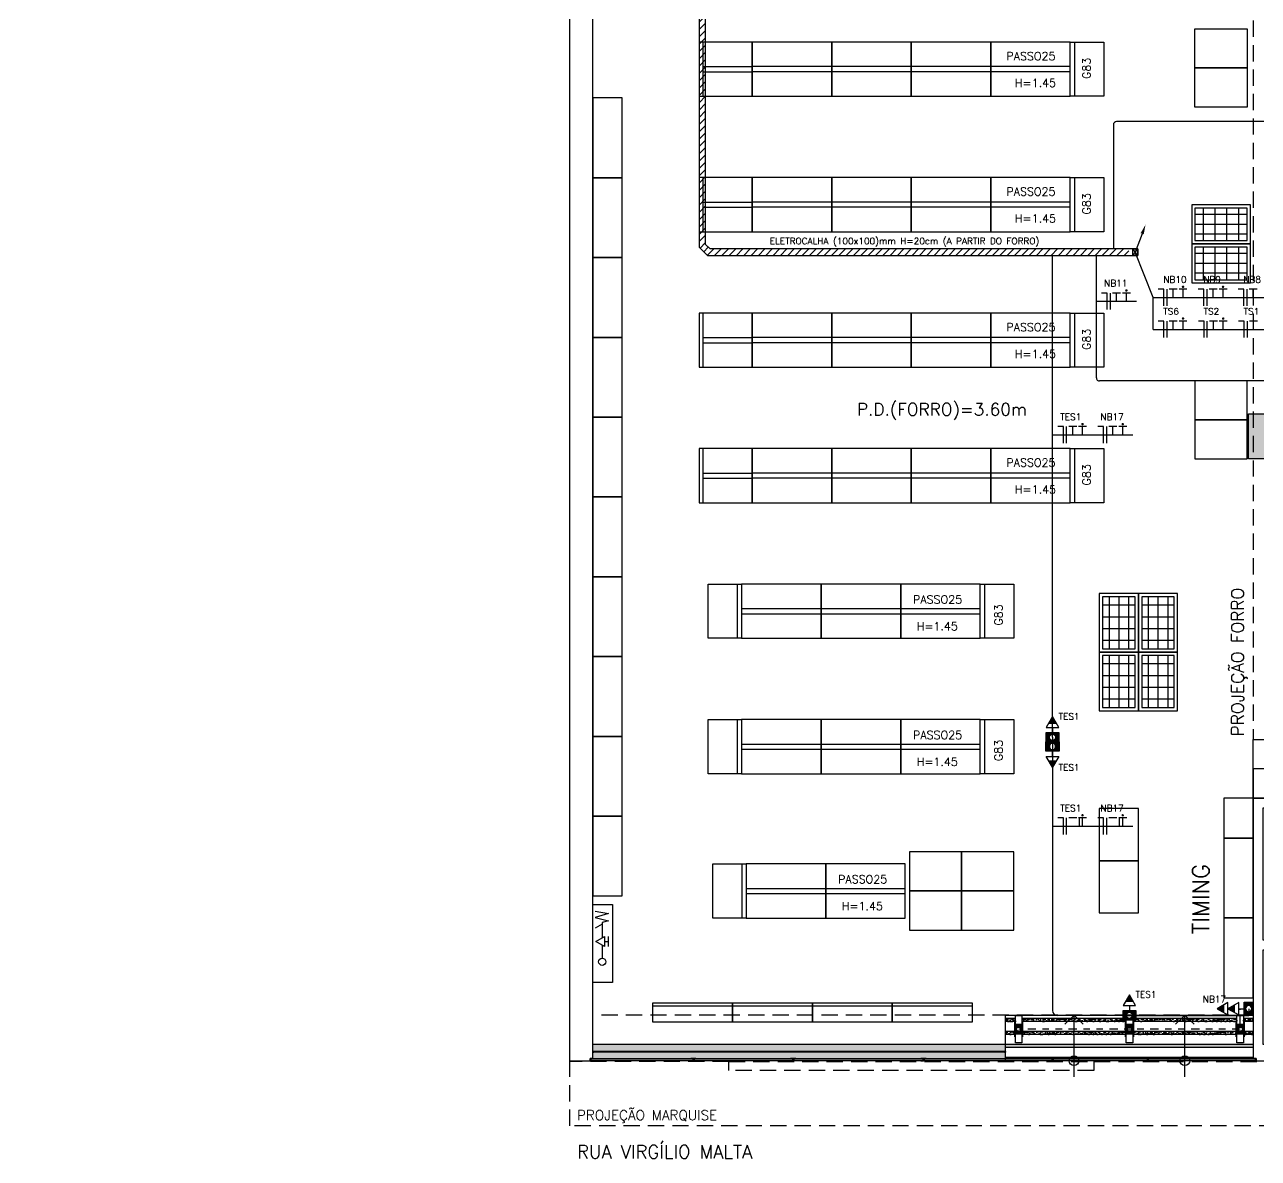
# Model space of a CAD drawing. Header units: metres. Extents: x -367 to 368, y -238 to 223.
# Drawn here: x 235.65 to 254.58, y 176.45 to 193.85 of the extents above; entities that cross this region are included whole.
import ezdxf
from ezdxf.enums import TextEntityAlignment as Align

# ---------------------------------------------------------------- set-up
doc = ezdxf.new("R2010")
doc.units = ezdxf.units.M
doc.linetypes.add('DIVIDE', pattern=[31.75, 12.7, -6.35, 0, -6.35, 0, -6.35])
doc.linetypes.add('LA_BAU_BASES GERAIS_R00$0$LA_BAU_FACHADAS_R01$0$DASHED2', pattern=[0.375, 0.25, -0.125])
for name, color, linetype in [('A-CALHA', 160, 'Continuous'), ('ELE-ELÉTRICA', 160, 'Continuous'), ('ELE-INDICAÇÕES', 10, 'Continuous'), ('ELE-INSTALAÇÕES', 160, 'Continuous'), ('ELE-TOMADAS', 10, 'Continuous'), ('ELE-VARIADOS', 10, 'Continuous'), ('ELETRICA', 160, 'Continuous'), ('LA_BAU_BASES GERAIS_R00$0$ARQ-IND-DES', 2, 'Continuous'), ('LA_BAU_BASES GERAIS_R00$0$ARQ-TXT', 7, 'Continuous'), ('LA_BAU_BASES GERAIS_R00$0$base', 253, 'Continuous')]:
    doc.layers.add(name, color=color, linetype=linetype)
doc.styles.add('LA_BAU_BASES GERAIS_R00$0$LA_BAU_MERC_R01$0$R40-125-RS', font='romans.shx', dxfattribs={"height": 0.1248})
doc.styles.add('LA_BAU_BASES GERAIS_R00$0$LA_BAU_MERC_R01$0$R80-125-RS', font='romans.shx', dxfattribs={"height": 0.25375})
doc.styles.add('LA_BAU_BASES GERAIS_R00$0$LA_BAU_MERC_R01$0$RS80', font='ROMANS', dxfattribs={"height": 0.18})
doc.styles.add('LA_BAU_BASES GERAIS_R00$0$R60-100-RS', font='romans.shx', dxfattribs={"height": 0.152})
doc.styles.add('LA_BAU_BASES GERAIS_R00$0$R60-125-RS', font='romans.shx', dxfattribs={"height": 0.19})
doc.styles.add('LA_BAU_BASES GERAIS_R00$0$R80-100-RS', font='romans.shx', dxfattribs={"height": 0.203})
doc.styles.get("Standard").update_dxf_attribs({"font": 'romans.shx'})

# ---------------------------------------------------------------- blocks, each defined once
blk = doc.blocks.new('*U61')
at = {"layer": 'LA_BAU_BASES GERAIS_R00$0$ARQ-IND-DES'}
for points in [[(-0.25, 0), (0.7, 0)], [(0.559, -0.141), (0.7, 0), (0.559, 0.141)]]:
    blk.add_lwpolyline(points, dxfattribs=at)
blk.add_circle((0, 0), 0.075, dxfattribs=at)
at = {"layer": 'LA_BAU_BASES GERAIS_R00$0$ARQ-TXT', "style": 'LA_BAU_BASES GERAIS_R00$0$R60-100-RS'}
blk.add_attdef('INCL', text='', height=0.152, dxfattribs=at).set_placement((0.225, 0), align=Align.BOTTOM_CENTER)
blk = doc.blocks.new('LA_BAU_BASES GERAIS_R00$0$LA_BAU_ALVENARIA TÉRREO_R01$0$PIL')
blk.add_lwpolyline([(-0.5, 0.5), (0.5, 0.5), (0.5, -0.5), (-0.5, -0.5)], close=True)
blk = doc.blocks.new('LA_BAU_BASES GERAIS_R00$0$LA_BAU_ALVENARIA TÉRREO_R01$0$mainel')
for p, q in [((244.802, 177.711), (244.762, 177.711)), ((244.762, 177.711), (244.762, 177.709)), ((244.762, 177.709), (244.842, 177.709)), ((244.762, 177.709), (244.762, 177.709)), ((244.762, 177.709), (244.8, 177.709)), ((244.842, 177.679), (244.762, 177.679)), ((244.8, 177.679), (244.762, 177.679)), ((244.762, 177.679), (244.762, 177.677)), ((244.762, 177.677), (244.802, 177.677)), ((244.8, 177.709), (244.8, 177.679)), ((244.802, 177.677), (244.802, 177.711)), ((244.802, 177.711), (244.842, 177.711)), ((244.802, 177.677), (244.802, 177.709)), ((244.842, 177.677), (244.802, 177.677)), ((244.804, 177.709), (244.804, 177.679)), ((244.842, 177.709), (244.804, 177.709)), ((244.804, 177.679), (244.842, 177.679)), ((244.842, 177.711), (244.842, 177.709)), ((244.842, 177.679), (244.842, 177.677))]:
    blk.add_line(p, q)
blk = doc.blocks.new('LA_BAU_BASES GERAIS_R00$0$LA_BAU_ALVENARIA TÉRREO_R01')
at = {"layer": 'LA_BAU_BASES GERAIS_R00$0$base'}
h = blk.add_hatch(color=256, dxfattribs=at)
h.dxf.hatch_style = 1
h.paths.add_polyline_path([(254.755, 187.878), (254.425, 187.878), (254.425, 187.188), (254.755, 187.188)])
at = {"layer": 'LA_BAU_BASES GERAIS_R00$0$base', "linetype": 'Continuous'}
h = blk.add_hatch(dxfattribs=at)
h.set_pattern_fill('AR-SAND', color=256, scale=0.001)
h.paths.add_polyline_path([(250.7, 178.6), (250.85, 178.6), (250.85, 178.55), (250.7, 178.55)])
h = blk.add_hatch(dxfattribs=at)
h.set_pattern_fill('AR-SAND', color=256, scale=0.001)
h.paths.add_polyline_path([(252.55, 178.55), (250.95, 178.55), (250.95, 178.6), (252.55, 178.6)])
h = blk.add_hatch(dxfattribs=at)
h.set_pattern_fill('AR-SAND', color=256, scale=0.001)
h.paths.add_polyline_path([(254.25, 178.55), (252.65, 178.55), (252.65, 178.6), (254.25, 178.6)])
h = blk.add_hatch(dxfattribs=at)
h.set_pattern_fill('AR-SAND', color=256, scale=0.001)
h.paths.add_polyline_path([(254.35, 178.6), (254.5, 178.6), (254.5, 178.55), (254.35, 178.55)])
h = blk.add_hatch(dxfattribs=at)
h.set_pattern_fill('AR-SAND', color=256, scale=0.001)
h.paths.add_polyline_path([(250.7, 178.4), (250.84, 178.4), (250.84, 178.35), (250.7, 178.35)])
h = blk.add_hatch(dxfattribs=at)
h.set_pattern_fill('AR-SAND', color=256, scale=0.001)
h.paths.add_polyline_path([(250.96, 178.4), (252.54, 178.4), (252.54, 178.35), (250.96, 178.35)])
h = blk.add_hatch(dxfattribs=at)
h.set_pattern_fill('AR-SAND', color=256, scale=0.001)
h.paths.add_polyline_path([(252.66, 178.4), (254.24, 178.4), (254.24, 178.35), (252.66, 178.35)])
h = blk.add_hatch(dxfattribs=at)
h.set_pattern_fill('AR-SAND', color=256, scale=0.001)
h.paths.add_polyline_path([(254.36, 178.4), (254.5, 178.4), (254.5, 178.35), (254.36, 178.35)])
h = blk.add_hatch(dxfattribs=at)
h.set_pattern_fill('AR-SAND', color=256, scale=0.001)
h.paths.add_polyline_path([(250.7, 178.2), (244.37, 178.2), (244.37, 178.09), (250.7, 178.09)])
h = blk.add_hatch(dxfattribs=at)
h.set_pattern_fill('AR-SAND', color=256, scale=0.001)
h.paths.add_polyline_path([(254.5, 178.2), (250.7, 178.2), (250.7, 178.15), (254.5, 178.15)])
h = blk.add_hatch(dxfattribs=at)
h.set_pattern_fill('AR-SAND', color=256, scale=0.001)
h.paths.add_polyline_path([(244.37, 178.08), (250.7, 178.08), (250.7, 177.977), (244.37, 177.977)])
h = blk.add_hatch(dxfattribs=at)
h.set_pattern_fill('AR-SAND', color=256, scale=0.001)
h.paths.add_polyline_path([(251.422, 177.977), (251.422, 177.982), (251.46, 177.982), (251.46, 177.984), (251.38, 177.984), (251.38, 177.982), (251.418, 177.982), (251.418, 177.977)])
at = {"layer": 'LA_BAU_BASES GERAIS_R00$0$base'}
for p, q in [((244.405, 180.245), (244.607, 180.208)), ((244.607, 180.208), (244.405, 180.149)), ((244.405, 180.149), (244.607, 180.099)), ((244.511, 180.044), (244.405, 179.982)), ((244.607, 180.099), (244.512, 180.069)), ((244.512, 180.069), (244.512, 179.836)), ((244.602, 179.856), (244.602, 179.705)), ((244.512, 179.726), (244.512, 179.523)), ((244.547, 179.781), (244.602, 179.781)), ((254.54, 177.95), (244.37, 177.95))]:
    blk.add_line(p, q, dxfattribs=at)
at = {"layer": 'LA_BAU_BASES GERAIS_R00$0$base', "linetype": 'LA_BAU_BASES GERAIS_R00$0$LA_BAU_FACHADAS_R01$0$DASHED2'}
for p, q in [((254.5, 178.65), (244.37, 178.65)), ((244.01, 177.95), (244.01, 176.95)), ((246.455, 177.94), (244.01, 177.94)), ((252.055, 177.94), (266.75, 177.94)), ((256.338, 176.95), (244.01, 176.95))]:
    blk.add_line(p, q, dxfattribs=at)
at = {"layer": 'LA_BAU_BASES GERAIS_R00$0$base', "linetype": 'Continuous'}
for p, q in [((250.85, 178.6), (250.7, 178.6)), ((250.85, 178.55), (250.7, 178.55)), ((252.55, 178.6), (250.95, 178.6)), ((252.55, 178.55), (250.95, 178.55)), ((254.25, 178.6), (252.65, 178.6)), ((254.25, 178.55), (252.65, 178.55)), ((254.5, 178.6), (254.35, 178.6)), ((254.5, 178.55), (254.35, 178.55)), ((250.84, 178.4), (250.7, 178.4)), ((250.84, 178.35), (250.7, 178.35)), ((252.54, 178.4), (250.96, 178.4)), ((252.54, 178.35), (250.96, 178.35)), ((254.24, 178.4), (252.66, 178.4)), ((254.24, 178.35), (252.66, 178.35)), ((254.5, 178.4), (254.36, 178.4)), ((254.5, 178.35), (254.36, 178.35)), ((254.5, 178.2), (250.7, 178.2)), ((254.5, 178.15), (250.7, 178.15)), ((250.685, 178.09), (244.372, 178.09)), ((250.685, 178.08), (244.372, 178.08)), ((245.9, 177.977), (245.9, 177.957)), ((245.92, 177.977), (245.92, 177.957)), ((247.43, 177.977), (247.43, 177.957)), ((247.45, 177.977), (247.45, 177.957)), ((249.43, 177.977), (249.43, 177.957)), ((249.45, 177.977), (249.45, 177.957)), ((254.5, 178), (250.7, 178)), ((251.41, 177.977), (251.41, 177.957)), ((251.43, 177.977), (251.43, 177.957)), ((252.87, 177.977), (252.87, 177.957)), ((252.89, 177.977), (252.89, 177.957))]:
    blk.add_line(p, q, dxfattribs=at)
for points in [[(244.37, 177.984), (244.37, 197.72), (244.49, 197.72), (244.49, 198.93), (245.022, 198.93), (245.022, 199.259), (244.872, 199.259), (244.872, 199.08), (244.37, 199.08), (244.37, 200.03), (244.872, 200.03), (244.872, 199.86), (245.022, 199.86), (245.022, 200.25), (235.3, 200.25), (235.3, 200.601), (235.15, 200.601), (235.15, 200.25), (200.064, 200.25)], [(200.03, 200.25), (200, 200.25), (200, 200), (244.01, 200), (244.01, 177.95), (244.37, 177.95), (244.37, 177.95)], [(250.7, 178.2), (250.7, 178.65), (254.5, 178.65)], [(250.7, 177.95), (250.7, 178.2), (244.37, 178.2)], [(244.37, 177.984), (244.325, 177.984), (244.325, 177.95), (244.37, 177.95), (244.37, 177.952), (244.327, 177.952), (244.327, 177.982), (244.37, 177.982), (244.37, 177.984)], [(245.9, 177.977), (244.335, 177.977), (244.335, 177.957), (245.9, 177.957)], [(247.43, 177.977), (245.92, 177.977)], [(245.92, 177.957), (247.43, 177.957)], [(249.43, 177.977), (247.45, 177.977)], [(247.45, 177.957), (249.43, 177.957)], [(252.87, 177.977), (251.43, 177.977)], [(251.43, 177.957), (252.87, 177.957)], [(252.89, 177.957), (254.535, 177.957), (254.535, 177.977), (252.89, 177.977)], [(254.5, 177.984), (254.545, 177.984), (254.545, 177.95), (254.5, 177.95), (254.5, 177.952), (254.543, 177.952), (254.543, 177.982), (254.5, 177.982), (254.5, 177.984)]]:
    blk.add_lwpolyline(points, dxfattribs=at)
at = {"layer": 'LA_BAU_BASES GERAIS_R00$0$base', "linetype": 'LA_BAU_BASES GERAIS_R00$0$LA_BAU_FACHADAS_R01$0$DASHED2'}
for points in [[(266.5, 200.29), (254.5, 200.29), (254.5, 182.88)], [(254.5, 181.98), (254.5, 182.88), (257.67, 182.88), (257.67, 178.25), (256.4, 178.25)], [(246.455, 177.94), (252.055, 177.94), (252.055, 177.8), (246.455, 177.8), (246.455, 177.94)]]:
    blk.add_lwpolyline(points, dxfattribs=at)
at = {"layer": 'LA_BAU_BASES GERAIS_R00$0$base'}
for points in [[(254.5, 177.95), (254.5, 177.95), (254.83, 177.95), (254.83, 178.2), (254.65, 178.2), (254.65, 179.65), (254.803, 179.65), (254.803, 179.8), (254.65, 179.8), (254.65, 181.83), (256.15, 181.83), (256.15, 179.8), (256.005, 179.8), (256.005, 179.65), (256.15, 179.65), (256.15, 179.13), (256.4, 179.13), (256.4, 179.2), (256.77, 179.2), (256.77, 182.25), (256.15, 182.25), (256.15, 181.98), (254.5, 181.98), (254.5, 177.984)], [(251.41, 177.977), (249.45, 177.977)], [(249.45, 177.957), (251.41, 177.957)]]:
    blk.add_lwpolyline(points, dxfattribs=at)
for points in [[(244.37, 180.35), (244.67, 180.35), (244.67, 179.15), (244.37, 179.15)], [(244.547, 179.856), (244.547, 179.705), (244.416, 179.781)]]:
    blk.add_lwpolyline(points, close=True, dxfattribs=at)
at = {"layer": 'LA_BAU_BASES GERAIS_R00$0$base', "linetype": 'Continuous', "elevation": 0}
for points in [[(250.85, 178.314), (250.84, 178.314), (250.84, 178.544), (250.85, 178.544)], [(250.95, 178.544), (250.96, 178.544), (250.96, 178.314), (250.95, 178.314)], [(252.55, 178.314), (252.54, 178.314), (252.54, 178.544), (252.55, 178.544)], [(252.65, 178.544), (252.66, 178.544), (252.66, 178.314), (252.65, 178.314)], [(254.25, 178.314), (254.24, 178.314), (254.24, 178.544), (254.25, 178.544)], [(254.35, 178.544), (254.36, 178.544), (254.36, 178.314), (254.35, 178.314)]]:
    blk.add_lwpolyline(points, dxfattribs=at)
for points in [[(250.95, 178.224), (250.85, 178.224), (250.85, 178.644), (250.95, 178.644)], [(252.65, 178.224), (252.55, 178.224), (252.55, 178.644), (252.65, 178.644)], [(254.35, 178.224), (254.25, 178.224), (254.25, 178.644), (254.35, 178.644)]]:
    blk.add_lwpolyline(points, close=True, dxfattribs=at)
at = {"layer": 'LA_BAU_BASES GERAIS_R00$0$base', "linetype": 'Continuous'}
for points in [[(244.385, 178.09), (244.372, 178.09), (244.372, 178.08), (244.385, 178.08), (244.385, 178.079), (244.37, 178.079), (244.37, 178.092), (244.385, 178.092)], [(250.685, 178.09), (250.698, 178.09), (250.698, 178.08), (250.685, 178.08), (250.685, 178.079), (250.7, 178.079), (250.7, 178.092), (250.685, 178.092)]]:
    blk.add_lwpolyline(points, close=True, dxfattribs=at)
at = {"layer": 'LA_BAU_BASES GERAIS_R00$0$base'}
blk.add_circle((244.512, 179.468), 0.0549, dxfattribs=at)
at = {"layer": 'LA_BAU_BASES GERAIS_R00$0$base', "xscale": 0.69, "yscale": 0.33, "zscale": 0.69, "rotation": 270}
blk.add_blockref('LA_BAU_BASES GERAIS_R00$0$LA_BAU_ALVENARIA TÉRREO_R01$0$PIL', (254.59, 187.533), dxfattribs=at)
at = {"layer": 'LA_BAU_BASES GERAIS_R00$0$base', "linetype": 'Continuous'}
for p in [(1.108, 0.273), (2.638, 0.273), (4.638, 0.273), (6.618, 0.273), (8.078, 0.273)]:
    blk.add_blockref('LA_BAU_BASES GERAIS_R00$0$LA_BAU_ALVENARIA TÉRREO_R01$0$mainel', p, dxfattribs=at)
blk = doc.blocks.new('LA_BAU_BASES GERAIS_R00$0$LA_BAU_MERC_R01')
at = {"layer": 'LA_BAU_BASES GERAIS_R00$0$base'}
for p, q in [((253.606, 193.788), (254.406, 193.788)), ((253.606, 193.188), (253.606, 193.788)), ((254.406, 193.788), (254.406, 193.188)), ((246.812, 193.585), (246.062, 193.585)), ((246.062, 192.755), (246.062, 193.585)), ((246.812, 192.755), (246.812, 193.585)), ((246.812, 193.585), (246.812, 192.755)), ((248.032, 193.585), (246.812, 193.585)), ((248.032, 192.755), (248.032, 193.585)), ((248.032, 193.585), (248.032, 192.755)), ((249.252, 193.585), (248.032, 193.585)), ((249.252, 193.585), (249.252, 192.755)), ((250.472, 193.585), (249.252, 193.585)), ((249.252, 192.755), (249.252, 193.585)), ((250.472, 192.755), (250.472, 193.585)), ((250.472, 193.585), (250.472, 192.755)), ((251.692, 193.585), (250.472, 193.585)), ((251.692, 192.755), (251.692, 193.585)), ((246.062, 193.21), (246.812, 193.21)), ((246.062, 193.13), (246.812, 193.13)), ((248.032, 193.21), (246.812, 193.21)), ((248.032, 193.13), (246.812, 193.13)), ((249.252, 193.21), (248.032, 193.21)), ((249.252, 193.13), (248.032, 193.13)), ((250.472, 193.21), (249.252, 193.21)), ((250.472, 193.13), (249.252, 193.13)), ((251.692, 193.21), (250.472, 193.21)), ((251.692, 193.13), (250.472, 193.13)), ((253.606, 193.188), (254.406, 193.188)), ((253.606, 192.588), (253.606, 193.188)), ((254.406, 193.188), (253.606, 193.188)), ((254.406, 193.188), (254.406, 192.588)), ((244.37, 192.728), (244.37, 191.503)), ((244.82, 192.728), (244.37, 192.728)), ((244.82, 191.503), (244.82, 192.728)), ((246.062, 192.755), (246.812, 192.755)), ((246.812, 192.755), (248.032, 192.755)), ((248.032, 192.755), (249.252, 192.755)), ((249.252, 192.755), (250.472, 192.755)), ((250.472, 192.755), (251.692, 192.755)), ((254.406, 192.588), (253.606, 192.588)), ((244.37, 191.503), (244.37, 190.278)), ((244.82, 191.503), (244.37, 191.503)), ((244.37, 191.503), (244.82, 191.503)), ((244.82, 190.278), (244.82, 191.503)), ((246.812, 191.505), (246.062, 191.505)), ((246.062, 190.675), (246.062, 191.505)), ((246.812, 190.675), (246.812, 191.505)), ((246.812, 191.505), (246.812, 190.675)), ((248.032, 191.505), (246.812, 191.505)), ((248.032, 190.675), (248.032, 191.505)), ((248.032, 191.505), (248.032, 190.675)), ((249.252, 191.505), (248.032, 191.505)), ((249.252, 191.505), (249.252, 190.675)), ((250.472, 191.505), (249.252, 191.505)), ((249.252, 190.675), (249.252, 191.505)), ((250.472, 190.675), (250.472, 191.505)), ((250.472, 191.505), (250.472, 190.675)), ((251.692, 191.505), (250.472, 191.505)), ((251.692, 190.675), (251.692, 191.505)), ((246.062, 191.13), (246.812, 191.13)), ((246.062, 191.05), (246.812, 191.05)), ((248.032, 191.13), (246.812, 191.13)), ((248.032, 191.05), (246.812, 191.05)), ((249.252, 191.13), (248.032, 191.13)), ((249.252, 191.05), (248.032, 191.05)), ((250.472, 191.13), (249.252, 191.13)), ((250.472, 191.05), (249.252, 191.05)), ((251.692, 191.13), (250.472, 191.13)), ((251.692, 191.05), (250.472, 191.05)), ((253.556, 191.088), (253.556, 190.488)), ((254.456, 191.088), (253.556, 191.088)), ((254.406, 191.038), (253.606, 191.038)), ((253.606, 191.038), (253.606, 190.538)), ((253.736, 190.538), (253.736, 191.038)), ((253.916, 190.538), (253.916, 191.038)), ((254.096, 190.538), (254.096, 191.038)), ((254.276, 190.538), (254.276, 191.038)), ((254.406, 190.538), (254.406, 191.038)), ((254.456, 190.488), (254.456, 191.088)), ((254.406, 190.938), (253.606, 190.938)), ((254.406, 190.788), (253.606, 190.788)), ((246.062, 190.675), (246.812, 190.675)), ((246.812, 190.675), (248.032, 190.675)), ((248.032, 190.675), (249.252, 190.675)), ((249.252, 190.675), (250.472, 190.675)), ((250.472, 190.675), (251.692, 190.675)), ((254.406, 190.638), (253.606, 190.638)), ((253.556, 190.488), (254.456, 190.488)), ((253.556, 190.488), (253.556, 189.888)), ((254.456, 190.488), (253.556, 190.488)), ((253.606, 190.538), (254.406, 190.538)), ((254.406, 190.438), (253.606, 190.438)), ((253.606, 190.438), (253.606, 189.938)), ((253.736, 189.938), (253.736, 190.438)), ((253.916, 189.938), (253.916, 190.438)), ((254.096, 189.938), (254.096, 190.438)), ((254.276, 189.938), (254.276, 190.438)), ((254.406, 189.938), (254.406, 190.438)), ((254.456, 189.888), (254.456, 190.488)), ((244.37, 190.278), (244.82, 190.278)), ((244.37, 190.278), (244.37, 189.053)), ((244.82, 190.278), (244.37, 190.278)), ((244.82, 189.053), (244.82, 190.278)), ((254.406, 190.338), (253.606, 190.338)), ((254.406, 190.188), (253.606, 190.188)), ((254.406, 190.038), (253.606, 190.038)), ((253.556, 189.888), (254.456, 189.888)), ((253.606, 189.938), (254.406, 189.938)), ((246.812, 189.425), (246.062, 189.425)), ((246.062, 188.595), (246.062, 189.425)), ((246.812, 188.595), (246.812, 189.425)), ((246.812, 189.425), (246.812, 188.595)), ((248.032, 189.425), (246.812, 189.425)), ((248.032, 188.595), (248.032, 189.425)), ((248.032, 189.425), (248.032, 188.595)), ((249.252, 189.425), (248.032, 189.425)), ((249.252, 189.425), (249.252, 188.595)), ((250.472, 189.425), (249.252, 189.425)), ((249.252, 188.595), (249.252, 189.425)), ((250.472, 188.595), (250.472, 189.425)), ((250.472, 189.425), (250.472, 188.595)), ((251.692, 189.425), (250.472, 189.425)), ((251.692, 188.595), (251.692, 189.425)), ((244.37, 189.053), (244.37, 187.828)), ((244.82, 189.053), (244.37, 189.053)), ((244.37, 189.053), (244.82, 189.053)), ((244.82, 187.828), (244.82, 189.053)), ((246.062, 189.05), (246.812, 189.05)), ((246.062, 188.97), (246.812, 188.97)), ((248.032, 189.05), (246.812, 189.05)), ((248.032, 188.97), (246.812, 188.97)), ((249.252, 189.05), (248.032, 189.05)), ((249.252, 188.97), (248.032, 188.97)), ((250.472, 189.05), (249.252, 189.05)), ((250.472, 188.97), (249.252, 188.97)), ((251.692, 189.05), (250.472, 189.05)), ((251.692, 188.97), (250.472, 188.97)), ((246.062, 188.595), (246.812, 188.595)), ((246.812, 188.595), (248.032, 188.595)), ((248.032, 188.595), (249.252, 188.595)), ((249.252, 188.595), (250.472, 188.595)), ((250.472, 188.595), (251.692, 188.595)), ((253.606, 188.388), (253.606, 187.788)), ((254.406, 188.388), (253.606, 188.388)), ((254.406, 187.788), (254.406, 188.388)), ((244.37, 187.828), (244.37, 186.603)), ((244.82, 187.828), (244.37, 187.828)), ((244.37, 187.828), (244.82, 187.828)), ((244.82, 186.603), (244.82, 187.828)), ((253.606, 187.788), (254.406, 187.788)), ((253.606, 187.788), (253.606, 187.188)), ((254.406, 187.788), (253.606, 187.788)), ((254.406, 187.188), (254.406, 187.788)), ((246.812, 187.345), (246.062, 187.345)), ((246.062, 186.515), (246.062, 187.345)), ((246.812, 186.515), (246.812, 187.345)), ((246.812, 187.345), (246.812, 186.515)), ((248.032, 187.345), (246.812, 187.345)), ((248.032, 186.515), (248.032, 187.345)), ((248.032, 187.345), (248.032, 186.515)), ((249.252, 187.345), (248.032, 187.345)), ((249.252, 187.345), (249.252, 186.515)), ((250.472, 187.345), (249.252, 187.345)), ((249.252, 186.515), (249.252, 187.345)), ((250.472, 186.515), (250.472, 187.345)), ((250.472, 187.345), (250.472, 186.515)), ((251.692, 187.345), (250.472, 187.345)), ((251.692, 186.515), (251.692, 187.345)), ((253.606, 187.188), (254.406, 187.188)), ((246.062, 186.97), (246.812, 186.97)), ((246.062, 186.89), (246.812, 186.89)), ((248.032, 186.97), (246.812, 186.97)), ((248.032, 186.89), (246.812, 186.89)), ((249.252, 186.97), (248.032, 186.97)), ((249.252, 186.89), (248.032, 186.89)), ((250.472, 186.97), (249.252, 186.97)), ((250.472, 186.89), (249.252, 186.89)), ((251.692, 186.97), (250.472, 186.97)), ((251.692, 186.89), (250.472, 186.89)), ((244.37, 186.603), (244.37, 185.378)), ((244.82, 186.603), (244.37, 186.603)), ((244.37, 186.603), (244.82, 186.603)), ((244.82, 185.378), (244.82, 186.603)), ((246.062, 186.515), (246.812, 186.515)), ((246.812, 186.515), (248.032, 186.515)), ((248.032, 186.515), (249.252, 186.515)), ((249.252, 186.515), (250.472, 186.515)), ((250.472, 186.515), (251.692, 186.515)), ((244.37, 185.378), (244.37, 184.153)), ((244.82, 185.378), (244.37, 185.378)), ((244.37, 185.378), (244.82, 185.378)), ((244.82, 184.153), (244.82, 185.378)), ((246.651, 185.265), (246.651, 184.435)), ((247.871, 185.265), (246.651, 185.265)), ((247.871, 184.435), (247.871, 185.265)), ((247.871, 185.265), (247.871, 184.435)), ((249.091, 185.265), (247.871, 185.265)), ((249.091, 185.265), (249.091, 184.435)), ((250.311, 185.265), (249.091, 185.265)), ((249.091, 184.435), (249.091, 185.265)), ((250.311, 184.435), (250.311, 185.265)), ((252.738, 185.12), (252.137, 185.12)), ((252.137, 185.12), (252.137, 184.22)), ((253.338, 185.12), (252.738, 185.12)), ((252.738, 185.12), (252.738, 184.22)), ((252.738, 184.22), (252.738, 185.12)), ((253.338, 184.22), (253.338, 185.12)), ((252.688, 185.07), (252.188, 185.07)), ((252.188, 185.07), (252.188, 184.27)), ((252.688, 184.94), (252.188, 184.94)), ((252.287, 185.07), (252.287, 184.27)), ((252.438, 185.07), (252.438, 184.27)), ((252.588, 185.07), (252.588, 184.27)), ((252.688, 184.27), (252.688, 185.07)), ((253.287, 185.07), (252.788, 185.07)), ((252.788, 185.07), (252.788, 184.27)), ((253.287, 184.94), (252.788, 184.94)), ((252.887, 185.07), (252.887, 184.27)), ((253.037, 185.07), (253.037, 184.27)), ((253.188, 185.07), (253.188, 184.27)), ((253.287, 184.27), (253.287, 185.07)), ((246.651, 184.89), (247.871, 184.89)), ((246.651, 184.81), (247.871, 184.81)), ((247.871, 184.89), (249.091, 184.89)), ((247.871, 184.81), (249.091, 184.81)), ((249.091, 184.89), (250.311, 184.89)), ((249.091, 184.81), (250.311, 184.81)), ((252.688, 184.76), (252.188, 184.76)), ((253.287, 184.76), (252.788, 184.76)), ((252.688, 184.58), (252.188, 184.58)), ((253.287, 184.58), (252.788, 184.58)), ((246.651, 184.435), (247.871, 184.435)), ((247.871, 184.435), (249.091, 184.435)), ((249.091, 184.435), (250.311, 184.435)), ((252.688, 184.4), (252.188, 184.4)), ((253.287, 184.4), (252.788, 184.4)), ((244.37, 184.153), (244.37, 182.928)), ((244.82, 184.153), (244.37, 184.153)), ((244.37, 184.153), (244.82, 184.153)), ((244.82, 182.928), (244.82, 184.153)), ((252.137, 184.22), (252.738, 184.22)), ((252.738, 184.22), (252.137, 184.22)), ((252.137, 184.22), (252.137, 183.32)), ((252.188, 184.27), (252.688, 184.27)), ((252.688, 184.17), (252.188, 184.17)), ((252.188, 184.17), (252.188, 183.37)), ((252.287, 184.17), (252.287, 183.37)), ((252.438, 184.17), (252.438, 183.37)), ((252.588, 184.17), (252.588, 183.37)), ((252.688, 183.37), (252.688, 184.17)), ((252.738, 184.22), (253.338, 184.22)), ((253.338, 184.22), (252.738, 184.22)), ((252.738, 184.22), (252.738, 183.32)), ((252.738, 183.32), (252.738, 184.22)), ((252.788, 184.27), (253.287, 184.27)), ((253.287, 184.17), (252.788, 184.17)), ((252.788, 184.17), (252.788, 183.37)), ((252.887, 184.17), (252.887, 183.37)), ((253.037, 184.17), (253.037, 183.37)), ((253.188, 184.17), (253.188, 183.37)), ((253.287, 183.37), (253.287, 184.17)), ((253.338, 183.32), (253.338, 184.22)), ((252.688, 184.04), (252.188, 184.04)), ((253.287, 184.04), (252.788, 184.04)), ((252.688, 183.86), (252.188, 183.86)), ((253.287, 183.86), (252.788, 183.86)), ((252.688, 183.68), (252.188, 183.68)), ((253.287, 183.68), (252.788, 183.68)), ((252.688, 183.5), (252.188, 183.5)), ((253.287, 183.5), (252.788, 183.5)), ((252.137, 183.32), (252.738, 183.32)), ((252.188, 183.37), (252.688, 183.37)), ((252.738, 183.32), (253.338, 183.32)), ((252.788, 183.37), (253.287, 183.37)), ((246.651, 183.185), (246.651, 182.355)), ((247.871, 183.185), (246.651, 183.185)), ((247.871, 182.355), (247.871, 183.185)), ((247.871, 183.185), (247.871, 182.355)), ((249.091, 183.185), (247.871, 183.185)), ((249.091, 182.355), (249.091, 183.185)), ((249.091, 183.185), (249.091, 182.355)), ((250.311, 183.185), (249.091, 183.185)), ((250.311, 182.355), (250.311, 183.185)), ((244.37, 182.928), (244.82, 182.928)), ((244.37, 182.928), (244.37, 181.703)), ((244.82, 182.928), (244.37, 182.928)), ((244.82, 181.703), (244.82, 182.928)), ((254.5, 181.98), (254.5, 182.88)), ((254.5, 182.88), (257.67, 182.88)), ((246.651, 182.81), (247.871, 182.81)), ((246.651, 182.73), (247.871, 182.73)), ((247.871, 182.81), (249.091, 182.81)), ((247.871, 182.73), (249.091, 182.73)), ((249.091, 182.81), (250.311, 182.81)), ((249.091, 182.73), (250.311, 182.73)), ((246.651, 182.355), (247.871, 182.355)), ((247.871, 182.355), (249.091, 182.355)), ((249.091, 182.355), (250.311, 182.355)), ((254.5, 182.43), (254.5, 181.98)), ((255.725, 182.43), (254.5, 182.43)), ((254.5, 181.98), (254.05, 181.98)), ((254.05, 181.98), (254.05, 181.368)), ((254.5, 181.98), (255.725, 181.98)), ((254.5, 181.368), (254.5, 181.98)), ((244.37, 181.703), (244.82, 181.703)), ((244.37, 181.703), (244.37, 180.478)), ((244.82, 181.703), (244.37, 181.703)), ((244.82, 180.478), (244.82, 181.703)), ((252.738, 181.82), (252.137, 181.82)), ((252.137, 181.82), (252.137, 181.02)), ((252.738, 181.02), (252.738, 181.82)), ((254.05, 181.368), (254.5, 181.368)), ((254.5, 181.368), (254.05, 181.368)), ((254.05, 181.368), (254.05, 180.143)), ((254.5, 180.143), (254.5, 181.368)), ((249.225, 181.155), (249.225, 180.555)), ((250.025, 181.155), (249.225, 181.155)), ((250.025, 180.555), (250.025, 181.155)), ((250.025, 181.155), (250.025, 180.555)), ((250.825, 181.155), (250.025, 181.155)), ((250.825, 180.555), (250.825, 181.155)), ((246.721, 180.97), (246.721, 180.14)), ((247.941, 180.97), (246.721, 180.97)), ((247.941, 180.14), (247.941, 180.97)), ((247.941, 180.97), (247.941, 180.14)), ((249.161, 180.97), (247.941, 180.97)), ((249.161, 180.14), (249.161, 180.97)), ((252.137, 181.02), (252.738, 181.02)), ((252.738, 181.02), (252.137, 181.02)), ((252.137, 181.02), (252.137, 180.22)), ((252.738, 180.22), (252.738, 181.02)), ((246.721, 180.595), (247.941, 180.595)), ((247.941, 180.595), (249.161, 180.595)), ((244.37, 180.478), (244.82, 180.478)), ((246.721, 180.515), (247.941, 180.515)), ((247.941, 180.515), (249.161, 180.515)), ((249.225, 180.555), (250.025, 180.555)), ((249.225, 180.555), (249.225, 179.955)), ((250.025, 180.555), (249.225, 180.555)), ((250.025, 180.555), (250.825, 180.555)), ((250.025, 179.955), (250.025, 180.555)), ((250.025, 180.555), (250.025, 179.955)), ((250.825, 180.555), (250.025, 180.555)), ((250.825, 179.955), (250.825, 180.555)), ((252.137, 180.22), (252.738, 180.22)), ((246.721, 180.14), (247.941, 180.14)), ((247.941, 180.14), (249.161, 180.14)), ((254.05, 180.143), (254.5, 180.143)), ((254.5, 180.143), (254.05, 180.143)), ((254.05, 180.143), (254.05, 178.917)), ((254.5, 178.917), (254.5, 180.143)), ((249.225, 179.955), (250.025, 179.955)), ((250.025, 179.955), (250.825, 179.955)), ((254.05, 178.917), (254.5, 178.917)), ((245.287, 178.54), (245.287, 178.84)), ((245.287, 178.84), (246.512, 178.84)), ((245.287, 178.79), (246.512, 178.79)), ((246.512, 178.84), (246.512, 178.54)), ((246.512, 178.54), (246.512, 178.84)), ((246.512, 178.84), (247.737, 178.84)), ((246.512, 178.79), (247.737, 178.79)), ((247.737, 178.84), (247.737, 178.54)), ((247.737, 178.54), (247.737, 178.84)), ((247.737, 178.84), (248.962, 178.84)), ((247.737, 178.79), (248.962, 178.79)), ((248.962, 178.54), (248.962, 178.84)), ((248.962, 178.84), (250.187, 178.84)), ((248.962, 178.84), (248.962, 178.54)), ((248.962, 178.79), (250.187, 178.79)), ((250.187, 178.84), (250.187, 178.54)), ((246.512, 178.54), (245.287, 178.54)), ((247.737, 178.54), (246.512, 178.54)), ((248.962, 178.54), (247.737, 178.54)), ((250.187, 178.54), (248.962, 178.54))]:
    blk.add_line(p, q, dxfattribs=at)
at = {"layer": 'LA_BAU_BASES GERAIS_R00$0$base', "linetype": 'Continuous'}
for p, q in [((245.998, 193.585), (245.998, 192.755)), ((246.062, 193.585), (245.998, 193.585)), ((251.692, 193.585), (252.206, 193.585)), ((251.756, 193.585), (251.756, 192.755)), ((252.206, 193.585), (252.206, 192.755)), ((245.998, 192.755), (246.062, 192.755)), ((252.206, 192.755), (251.692, 192.755)), ((245.998, 191.505), (245.998, 190.675)), ((246.062, 191.505), (245.998, 191.505)), ((251.692, 191.505), (252.206, 191.505)), ((251.756, 191.505), (251.756, 190.675)), ((252.206, 191.505), (252.206, 190.675)), ((245.998, 190.675), (246.062, 190.675)), ((252.206, 190.675), (251.692, 190.675)), ((245.998, 189.425), (245.998, 188.595)), ((246.062, 189.425), (245.998, 189.425)), ((251.692, 189.425), (252.206, 189.425)), ((251.756, 189.425), (251.756, 188.595)), ((252.206, 189.425), (252.206, 188.595)), ((245.998, 188.595), (246.062, 188.595)), ((252.206, 188.595), (251.692, 188.595)), ((245.998, 187.345), (245.998, 186.515)), ((246.062, 187.345), (245.998, 187.345)), ((251.692, 187.345), (252.206, 187.345)), ((251.756, 187.345), (251.756, 186.515)), ((252.206, 187.345), (252.206, 186.515)), ((245.998, 186.515), (246.062, 186.515)), ((252.206, 186.515), (251.692, 186.515)), ((246.137, 185.265), (246.651, 185.265)), ((246.137, 184.435), (246.137, 185.265)), ((246.587, 184.435), (246.587, 185.265)), ((250.311, 185.265), (250.825, 185.265)), ((250.375, 185.265), (250.375, 184.435)), ((250.825, 185.265), (250.825, 184.435)), ((246.651, 184.435), (246.137, 184.435)), ((250.825, 184.435), (250.311, 184.435)), ((246.137, 183.185), (246.651, 183.185)), ((246.137, 182.355), (246.137, 183.185)), ((246.587, 182.355), (246.587, 183.185)), ((250.311, 183.185), (250.825, 183.185)), ((250.375, 183.185), (250.375, 182.355)), ((250.825, 183.185), (250.825, 182.355)), ((246.651, 182.355), (246.137, 182.355)), ((250.825, 182.355), (250.311, 182.355)), ((246.207, 180.97), (246.721, 180.97)), ((246.207, 180.14), (246.207, 180.97)), ((246.657, 180.14), (246.657, 180.97)), ((246.721, 180.14), (246.207, 180.14))]:
    blk.add_line(p, q, dxfattribs=at)
at = {"layer": 'LA_BAU_BASES GERAIS_R00$0$base', "style": 'LA_BAU_BASES GERAIS_R00$0$LA_BAU_MERC_R01$0$R40-125-RS'}
for s, rotation, p in [('PASSO25', 359.9999, (250.712, 193.308)), ('G83', 90, (252.005, 193.02)), ('H=1.45', 359.9999, (250.843, 192.896)), ('PASSO25', 359.9999, (250.712, 191.228)), ('G83', 90, (252.005, 190.94)), ('H=1.45', 359.9999, (250.843, 190.816)), ('PASSO25', 359.9999, (250.712, 189.148)), ('G83', 90, (252.005, 188.86)), ('H=1.45', 359.9999, (250.843, 188.736)), ('PASSO25', 359.9999, (250.712, 187.068)), ('G83', 90, (252.005, 186.78)), ('H=1.45', 359.9999, (250.843, 186.656)), ('PASSO25', 359.9999, (249.28, 184.967)), ('G83', 90, (250.654, 184.629)), ('H=1.45', 359.9999, (249.337, 184.556)), ('PASSO25', 359.9999, (249.28, 182.887)), ('G83', 90, (250.654, 182.549)), ('H=1.45', 359.9999, (249.337, 182.476)), ('PASSO25', 359.9999, (248.13, 180.672)), ('H=1.45', 359.9999, (248.187, 180.261))]:
    blk.add_text(s, height=0.1248, rotation=rotation, dxfattribs=at).set_placement(p)
at = {"layer": 'LA_BAU_BASES GERAIS_R00$0$base', "style": 'LA_BAU_BASES GERAIS_R00$0$LA_BAU_MERC_R01$0$R80-125-RS'}
blk.add_text('TIMING', height=0.2537, rotation=90, dxfattribs=at).set_placement((253.822, 180.431), align=Align.CENTER)
at = {"layer": 'LA_BAU_BASES GERAIS_R00$0$base', "text_generation_flag": 4}
for tag, height, rotation, style, p in [('CD H=1.45', 0.12, 180, 'LA_BAU_BASES GERAIS_R00$0$LA_BAU_MERC_R01$0$RS80', (261.738, 205.549)), ('CD H=1.45', 0.12, 180, 'LA_BAU_BASES GERAIS_R00$0$LA_BAU_MERC_R01$0$RS80', (262.989, 205.549)), ('CD H=2.25', 0.125, 270, 'LA_BAU_BASES GERAIS_R00$0$LA_BAU_MERC_R01$0$R40-125-RS', (266.17, 203.663)), ('CD H=1.45', 0.12, 180, 'LA_BAU_BASES GERAIS_R00$0$LA_BAU_MERC_R01$0$RS80', (261.354, 202.826)), ('CD H=1.45', 0.12, 180, 'LA_BAU_BASES GERAIS_R00$0$LA_BAU_MERC_R01$0$RS80', (262.605, 202.826)), ('CD H=1.45', 0.12, 180, 'LA_BAU_BASES GERAIS_R00$0$LA_BAU_MERC_R01$0$RS80', (263.857, 202.826)), ('CD H=1.45', 0.12, 180, 'LA_BAU_BASES GERAIS_R00$0$LA_BAU_MERC_R01$0$RS80', (265.108, 202.826))]:
    blk.add_attdef(tag, text='', height=height, rotation=rotation, dxfattribs=dict(at, style=style)).set_placement(p, align=Align.MIDDLE)
at = {"layer": 'LA_BAU_BASES GERAIS_R00$0$base', "style": 'LA_BAU_BASES GERAIS_R00$0$LA_BAU_MERC_R01$0$RS80', "text_generation_flag": 4}
for p in [(261.764, 204.896), (263.015, 204.896)]:
    blk.add_attdef('CD H=1.45', text='', height=0.12, dxfattribs=at).set_placement(p, align=Align.MIDDLE)
at = {"layer": 'LA_BAU_BASES GERAIS_R00$0$base', "style": 'LA_BAU_BASES GERAIS_R00$0$LA_BAU_MERC_R01$0$R40-125-RS'}
for p in [(246.243, 203.098), (247.393, 203.098), (248.543, 203.098), (249.693, 203.098), (250.843, 203.098), (246.243, 202.318), (247.393, 202.318), (248.543, 202.318), (249.693, 202.318), (250.843, 202.318)]:
    blk.add_attdef('TIPO', text='', height=0.125, rotation=180, dxfattribs=at).set_placement(p, align=Align.MIDDLE)
blk = doc.blocks.new('LA_BAU_BASES GERAIS_R00')
at = {"layer": 'LA_BAU_BASES GERAIS_R00$0$base'}
for name in ['LA_BAU_BASES GERAIS_R00$0$LA_BAU_MERC_R01', 'LA_BAU_BASES GERAIS_R00$0$LA_BAU_ALVENARIA TÉRREO_R01']:
    blk.add_blockref(name, (0, 0), dxfattribs=at)
at = {"layer": 'LA_BAU_BASES GERAIS_R00$0$base', "rotation": 90}
for p in [(251.75, 177.95, 0), (253.45, 177.95, 0)]:
    blk.add_blockref('*U61', p, dxfattribs=at)
at = {"layer": 'LA_BAU_BASES GERAIS_R00$0$base', "attachment_point": 1}
for s, insert, char_height, width, style in [('P.D.(FORRO)=3.60m', (248.42, 188.043), 0.19, 4.1072, 'LA_BAU_BASES GERAIS_R00$0$R60-125-RS'), ('PROJEÇÃO MARQUISE', (244.125, 177.19), 0.152, 4.1072, 'LA_BAU_BASES GERAIS_R00$0$R60-100-RS'), ('RUA VIRGÍLIO MALTA', (244.126, 176.654), 0.203, 6.30726, 'LA_BAU_BASES GERAIS_R00$0$R80-100-RS')]:
    blk.add_mtext(s, dxfattribs=dict(at, insert=insert, char_height=char_height, width=width, style=style))
at = {"layer": 'LA_BAU_BASES GERAIS_R00$0$base', "insert": (254.164, 182.929), "char_height": 0.19, "width": 4.1072, "attachment_point": 1, "rotation": 90, "style": 'LA_BAU_BASES GERAIS_R00$0$R60-125-RS'}
blk.add_mtext('PROJEÇÃO FORRO', dxfattribs=at)
at = {"layer": 'LA_BAU_BASES GERAIS_R00$0$base', "style": 'LA_BAU_BASES GERAIS_R00$0$R60-125-RS'}
for p in [(242.782, 218.919), (358.637, 192.964)]:
    blk.add_attdef('S', text='', height=0.19, rotation=90, dxfattribs=at).set_placement(p, align=Align.MIDDLE_CENTER)
at = {"layer": 'LA_BAU_BASES GERAIS_R00$0$base', "style": 'LA_BAU_BASES GERAIS_R00$0$R80-100-RS'}
blk.add_attdef('ACESSO', text='', height=0.203, dxfattribs=at).set_placement((365.922, 191.987), align=Align.TOP_CENTER)
at = {"layer": 'LA_BAU_BASES GERAIS_R00$0$base', "style": 'LA_BAU_BASES GERAIS_R00$0$R60-125-RS'}
blk.add_attdef('S', text='', height=0.19, dxfattribs=at).set_placement((266.114, 180.913), align=Align.MIDDLE_CENTER)
blk = doc.blocks.new('*U2')
at = {"linetype": 'Continuous'}
for points in [[(-46.311, -157.702), (-46.182, -157.731), (-46.052, -157.702)], [(-46.311, -157.702), (-46.192, -157.732), (-46.182, -157.731)], [(-46.311, -157.702), (-46.202, -157.735), (-46.192, -157.732)], [(-46.311, -157.702), (-46.212, -157.739), (-46.202, -157.735)], [(-46.311, -157.702), (-46.221, -157.745), (-46.212, -157.739)], [(-46.311, -157.702), (-46.228, -157.753), (-46.221, -157.745)], [(-46.311, -157.702), (-46.234, -157.761), (-46.228, -157.753)], [(-46.311, -157.702), (-46.311, -157.881), (-46.234, -157.761)], [(-46.234, -157.761), (-46.311, -157.881), (-46.239, -157.771)], [(-46.239, -157.771), (-46.311, -157.881), (-46.241, -157.781)], [(-46.241, -157.781), (-46.311, -157.881), (-46.242, -157.792)], [(-46.242, -157.792), (-46.311, -157.881), (-46.241, -157.802)], [(-46.052, -157.702), (-46.182, -157.731), (-46.171, -157.732)], [(-46.052, -157.702), (-46.171, -157.732), (-46.161, -157.735)], [(-46.052, -157.702), (-46.161, -157.735), (-46.151, -157.739)], [(-46.052, -157.702), (-46.151, -157.739), (-46.143, -157.745)], [(-46.052, -157.702), (-46.143, -157.745), (-46.135, -157.753)], [(-46.052, -157.702), (-46.135, -157.753), (-46.129, -157.761)], [(-46.052, -157.702), (-46.129, -157.761), (-46.052, -157.881)], [(-46.129, -157.761), (-46.125, -157.771), (-46.052, -157.881)], [(-46.125, -157.771), (-46.122, -157.781), (-46.052, -157.881)], [(-46.122, -157.781), (-46.121, -157.792), (-46.052, -157.881)], [(-46.121, -157.792), (-46.122, -157.802), (-46.052, -157.881)], [(-46.241, -157.802), (-46.311, -157.881), (-46.239, -157.812)], [(-46.239, -157.812), (-46.311, -157.881), (-46.234, -157.822)], [(-46.234, -157.822), (-46.311, -157.881), (-46.228, -157.831)], [(-46.228, -157.831), (-46.311, -157.881), (-46.221, -157.838)], [(-46.221, -157.838), (-46.311, -157.881), (-46.212, -157.844)], [(-46.212, -157.844), (-46.311, -157.881), (-46.202, -157.849)], [(-46.202, -157.849), (-46.311, -157.881), (-46.192, -157.851)], [(-46.192, -157.851), (-46.311, -157.881), (-46.182, -157.852)], [(-46.182, -157.852), (-46.311, -157.881), (-46.052, -157.881)], [(-46.171, -157.851), (-46.182, -157.852), (-46.052, -157.881)], [(-46.161, -157.849), (-46.171, -157.851), (-46.052, -157.881)], [(-46.151, -157.844), (-46.161, -157.849), (-46.052, -157.881)], [(-46.143, -157.838), (-46.151, -157.844), (-46.052, -157.881)], [(-46.135, -157.831), (-46.143, -157.838), (-46.052, -157.881)], [(-46.129, -157.822), (-46.135, -157.831), (-46.052, -157.881)], [(-46.125, -157.812), (-46.129, -157.822), (-46.052, -157.881)], [(-46.122, -157.802), (-46.125, -157.812), (-46.052, -157.881)]]:
    blk.add_solid(points, dxfattribs=at)
blk = doc.blocks.new('CD')
blk.add_lwpolyline([(0.15, 0.108), (0, 0.108), (0, -0.108), (0.15, -0.108)], close=True)
blk.add_circle((0.075, 0), 0.0507)
at = {"linetype": 'Continuous', "xscale": 0.8367081843719656, "yscale": 0.8367081843719656, "zscale": 0.8367081843719656, "rotation": 270}
blk.add_blockref('*U2', (132.101, -38.641), dxfattribs=at)

msp = doc.modelspace()

# ---------------------------------------------------------------- hatches: boundary and pattern name
at = {"layer": 'ELE-ELÉTRICA'}
h = msp.add_hatch(dxfattribs=at)
h.set_pattern_fill('ANSI31', color=2, scale=0.025, style=0)
h.set_pattern_definition([(45, (200.66, 190.31), (-0.0561266, 0.0561266), [])])
h.paths.add_polyline_path([(246.098, 200.61), (245.965, 200.744), (236.866, 200.744), (235.31, 202.299), (229.352, 202.299), (227.796, 200.744), (200.66, 200.744), (200.66, 200.644), (227.836, 200.642), (229.392, 202.198), (235.27, 202.198), (236.826, 200.642), (245.926, 200.641), (245.998, 200.569), (245.998, 190.439), (246.128, 190.31), (252.59, 190.31), (252.59, 190.41), (246.169, 190.41), (246.098, 190.481)])

# ---------------------------------------------------------------- linework, layer by layer
at = {"layer": 'ELE-INDICAÇÕES', "color": 4}
msp.add_line((252.795, 190.644), (252.689, 190.36), dxfattribs=at)
at = {"layer": 'ELE-INDICAÇÕES', "color": 20}
for p, q in [((252.259, 189.734), (252.174, 189.734)), ((252.259, 189.481), (252.259, 189.734)), ((252.309, 189.481), (252.309, 189.734)), ((252.464, 189.734), (252.342, 189.734)), ((252.614, 189.734), (252.492, 189.734)), ((252.553, 189.608), (252.553, 189.734)), ((253.128, 189.791), (253.043, 189.791)), ((253.128, 189.538), (253.128, 189.791)), ((253.178, 189.538), (253.178, 189.791)), ((253.333, 189.791), (253.212, 189.791)), ((253.483, 189.791), (253.361, 189.791)), ((253.422, 189.664), (253.422, 189.791)), ((253.742, 189.791), (253.656, 189.791)), ((253.742, 189.538), (253.742, 189.791)), ((253.792, 189.538), (253.792, 189.791)), ((253.947, 189.791), (253.825, 189.791)), ((254.097, 189.791), (253.975, 189.791)), ((254.036, 189.664), (254.036, 189.791)), ((254.356, 189.791), (254.27, 189.791)), ((254.356, 189.538), (254.356, 189.791)), ((254.406, 189.538), (254.406, 189.791)), ((254.561, 189.791), (254.439, 189.791)), ((253.128, 189.302), (253.043, 189.302)), ((253.128, 189.049), (253.128, 189.302)), ((253.178, 189.049), (253.178, 189.302)), ((253.333, 189.302), (253.212, 189.302)), ((253.483, 189.302), (253.361, 189.302)), ((253.422, 189.176), (253.422, 189.302)), ((253.745, 189.302), (253.659, 189.302)), ((253.745, 189.049), (253.745, 189.302)), ((253.795, 189.049), (253.795, 189.302)), ((253.95, 189.302), (253.828, 189.302)), ((254.1, 189.302), (253.978, 189.302)), ((254.039, 189.176), (254.039, 189.302)), ((254.361, 189.302), (254.275, 189.302)), ((254.361, 189.049), (254.361, 189.302)), ((254.411, 189.049), (254.411, 189.302)), ((254.566, 189.302), (254.444, 189.302)), ((251.587, 187.683), (251.501, 187.683)), ((251.587, 187.429), (251.587, 187.683)), ((251.636, 187.429), (251.636, 187.683)), ((251.792, 187.683), (251.67, 187.683)), ((251.942, 187.683), (251.82, 187.683)), ((251.881, 187.556), (251.881, 187.683)), ((252.203, 187.683), (252.117, 187.683)), ((252.203, 187.429), (252.203, 187.683)), ((252.253, 187.429), (252.253, 187.683)), ((252.408, 187.683), (252.286, 187.683)), ((252.558, 187.683), (252.436, 187.683)), ((252.497, 187.556), (252.497, 187.683)), ((251.587, 181.678), (251.501, 181.678)), ((251.587, 181.424), (251.587, 181.678)), ((251.636, 181.424), (251.636, 181.678)), ((251.792, 181.678), (251.67, 181.678)), ((251.942, 181.678), (251.82, 181.678)), ((251.881, 181.551), (251.881, 181.678)), ((252.203, 181.678), (252.117, 181.678)), ((252.203, 181.424), (252.203, 181.678)), ((252.253, 181.424), (252.253, 181.678)), ((252.408, 181.678), (252.286, 181.678)), ((252.558, 181.678), (252.436, 181.678)), ((252.497, 181.551), (252.497, 181.678))]:
    msp.add_line(p, q, dxfattribs=at)
at = {"layer": 'ELE-INDICAÇÕES', "color": 20, "linetype": 'Continuous'}
for p, q in [((252.403, 189.608), (252.403, 189.734)), ((253.272, 189.664), (253.272, 189.791)), ((253.886, 189.664), (253.886, 189.791)), ((254.5, 189.664), (254.5, 189.791)), ((253.272, 189.176), (253.272, 189.302)), ((253.889, 189.176), (253.889, 189.302)), ((254.505, 189.176), (254.505, 189.302)), ((251.731, 187.556), (251.731, 187.683)), ((252.347, 187.556), (252.347, 187.683)), ((251.832, 181.551), (251.832, 181.678)), ((252.448, 181.551), (252.448, 181.678))]:
    msp.add_line(p, q, dxfattribs=at)
at = {"layer": 'ELE-INDICAÇÕES', "color": 2}
for p, q in [((252.962, 189.664), (253.575, 189.664)), ((253.575, 189.664), (254.189, 189.664)), ((254.189, 189.664), (254.803, 189.664)), ((252.093, 189.608), (252.709, 189.608)), ((252.962, 189.176), (253.578, 189.176)), ((253.578, 189.176), (254.195, 189.176)), ((254.195, 189.176), (254.811, 189.176)), ((251.42, 187.556), (252.036, 187.556)), ((251.42, 187.556), (252.036, 187.556)), ((252.036, 187.556), (252.653, 187.556)), ((252.036, 187.556), (252.653, 187.556)), ((251.42, 181.551), (252.036, 181.551)), ((252.036, 181.551), (252.653, 181.551))]:
    msp.add_line(p, q, dxfattribs=at)
at = {"layer": 'ELE-INDICAÇÕES', "color": 20, "const_width": 0.0188}
for points in [[(253.413, 189.83, 1), (253.432, 189.83, 1)], [(254.027, 189.83, 1), (254.045, 189.83, 1)], [(252.544, 189.774, 1), (252.563, 189.774, 1)], [(253.413, 189.342, 1), (253.432, 189.342, 1)], [(254.029, 189.342, 1), (254.048, 189.342, 1)], [(251.871, 187.722, 1), (251.89, 187.722, 1)], [(252.488, 187.722, 1), (252.506, 187.722, 1)], [(251.871, 181.717, 1), (251.89, 181.717, 1)], [(252.488, 181.717, 1), (252.506, 181.717, 1)]]:
    msp.add_lwpolyline(points, format="xyb", close=True, dxfattribs=at)
at = {"layer": 'ELE-INDICAÇÕES', "color": 4}
msp.add_solid([(252.819, 190.635), (252.848, 190.784), (252.772, 190.653)], dxfattribs=at)
at = {"layer": 'ELE-INSTALAÇÕES', "color": 210, "linetype": 'DIVIDE', "ltscale": 0.01}
for p, q in [((254.301, 178.504, 0), (254.301, 178.748)), ((254.301, 178.434, 0), (250.901, 178.434, 0))]:
    msp.add_line(p, q, dxfattribs=at)
at = {"layer": 'ELE-TOMADAS'}
for p, q in [((251.42, 183.231), (251.325, 183.067)), ((251.515, 183.067), (251.42, 183.231)), ((251.325, 183.067), (251.515, 183.067)), ((251.363, 183.132), (251.477, 183.132)), ((251.42, 183.067), (251.42, 182.984)), ((251.42, 182.62), (251.42, 182.703)), ((251.325, 182.62), (251.515, 182.62)), ((251.42, 182.456), (251.325, 182.62)), ((251.363, 182.555), (251.477, 182.555)), ((251.515, 182.62), (251.42, 182.456)), ((252.6, 178.963), (252.505, 178.798)), ((252.543, 178.863), (252.657, 178.863)), ((252.695, 178.798), (252.6, 178.963)), ((252.505, 178.798), (252.695, 178.798)), ((252.6, 178.798), (252.6, 178.716)), ((254.112, 178.843), (253.948, 178.748)), ((253.948, 178.748), (254.112, 178.653)), ((254.047, 178.691), (254.047, 178.805)), ((254.277, 178.843), (254.112, 178.748)), ((254.112, 178.653), (254.112, 178.843)), ((254.112, 178.747), (254.277, 178.652)), ((254.212, 178.691), (254.212, 178.805)), ((254.277, 178.653), (254.277, 178.843)), ((254.277, 178.748), (254.359, 178.748))]:
    msp.add_line(p, q, dxfattribs=at)
for points in [[(251.42, 183.231), (251.363, 183.132), (251.477, 183.132)], [(251.42, 182.456), (251.363, 182.555), (251.477, 182.555)], [(252.6, 178.963), (252.543, 178.863), (252.657, 178.863)], [(253.948, 178.748), (254.047, 178.691), (254.047, 178.805)], [(254.112, 178.748), (254.212, 178.691), (254.212, 178.805)]]:
    msp.add_solid(points, dxfattribs=at)
at = {"layer": 'ELETRICA', "color": 160}
for p, q in [((252.354, 192.315), (252.354, 190.41)), ((255.494, 192.365), (252.404, 192.365)), ((251.42, 182.914), (251.42, 190.31)), ((252.093, 188.434), (252.093, 190.31)), ((254.775, 188.384), (252.143, 188.384)), ((251.42, 182.914), (251.42, 182.773)), ((251.42, 182.773), (251.42, 178.72)), ((254.43, 178.748), (254.43, 178.645)), ((252.6, 178.645), (251.495, 178.645)), ((252.6, 178.645), (254.43, 178.645))]:
    msp.add_line(p, q, dxfattribs=at)
at = {"layer": 'ELETRICA', "color": 3}
for p, q in [((252.728, 190.31), (252.65, 190.41)), ((252.65, 190.31), (252.728, 190.41))]:
    msp.add_line(p, q, dxfattribs=at)
at = {"layer": 'ELETRICA', "color": 2}
for p, q in [((252.962, 189.664), (252.689, 190.36)), ((252.962, 189.176), (252.962, 189.664))]:
    msp.add_line(p, q, dxfattribs=at)
at = {"layer": 'ELETRICA', "color": 3}
msp.add_lwpolyline([(246.098, 200.61), (245.965, 200.744), (236.866, 200.744), (235.31, 202.299), (229.352, 202.299), (227.796, 200.744), (200.66, 200.744), (200.66, 200.644), (227.836, 200.642), (229.392, 202.198), (235.27, 202.198), (236.826, 200.642), (245.926, 200.641), (245.998, 200.569), (245.998, 190.439), (246.128, 190.31), (252.728, 190.31), (252.728, 190.41), (246.169, 190.41), (246.098, 190.481), (246.098, 200.61)], dxfattribs=at)
msp.add_lwpolyline([(252.728, 190.31), (252.65, 190.31), (252.65, 190.41), (252.728, 190.41)], close=True, dxfattribs=at)
at = {"layer": 'ELETRICA', "color": 160}
for centre, radius, start, end in [((252.404, 192.315), 0.05, 90, 180), ((252.143, 188.434), 0.05, 180, 270), ((251.495, 178.72), 0.075, 180, 270)]:
    msp.add_arc(centre, radius, start, end, dxfattribs=at)

# ---------------------------------------------------------------- block references
at = {"layer": 'ELE-INSTALAÇÕES', "color": 210, "linetype": 'DIVIDE', "ltscale": 0.01}
msp.add_blockref('LA_BAU_BASES GERAIS_R00', (0, 0), dxfattribs=at)
at = {"layer": 'ELE-VARIADOS'}
for p, xscale, yscale, zscale, rotation in [((251.42, 182.843), 0.9375, 0.9375, 0.9375, 90), ((251.42, 182.843), -0.9375, 0.9375, 0.9375, 90), ((252.6, 178.575), 0.9375, 0.9375, 0.9375, 90), ((254.5, 178.748), -0.9375, 0.9374999999999716, 0.9375, 359.9999999999965), ((250.95, 178.434, 0), 0.6499999999998636, 0.6499999999999773, 0.65, 180.0000000000275), ((252.65, 178.434, 0), 0.6499999999998636, 0.6499999999999773, 0.65, 180.0000000000275), ((254.35, 178.434, 0), 0.6499999999998636, 0.6499999999999773, 0.65, 180.0000000000275)]:
    msp.add_blockref('CD', p, dxfattribs=dict(at, xscale=xscale, yscale=yscale, zscale=zscale, rotation=rotation))

# ---------------------------------------------------------------- texts
at = {"layer": 'A-CALHA', "color": 3}
msp.add_text('ELETROCALHA (100x100)mm H=20cm (A PARTIR DO FORRO)', height=0.1, rotation=360, dxfattribs=at).set_placement((247.083, 190.482))
at = {"layer": 'ELE-INDICAÇÕES', "color": 20}
for s, p in [('NB11', (252.213, 189.834)), ('NB10', (253.12, 189.891)), ('NB9', (253.734, 189.891)), ('NB8', (254.348, 189.891)), ('TS6', (253.12, 189.402)), ('TS2', (253.737, 189.402)), ('TS1', (254.353, 189.402)), ('TES1', (251.54, 187.782)), ('NB17', (252.156, 187.782)), ('TES1', (251.54, 181.777)), ('NB17', (252.156, 181.777))]:
    msp.add_text(s, height=0.1, dxfattribs=at).set_placement(p)
at = {"layer": 'ELE-INDICAÇÕES'}
for s, p in [('TES1', (251.673, 183.185)), ('TES1', (251.673, 182.402)), ('TES1', (252.853, 178.917)), ('NB17', (253.904, 178.843))]:
    msp.add_text(s, height=0.1, dxfattribs=at).set_placement(p, align=Align.CENTER)

doc.saveas('drawing.dxf')
